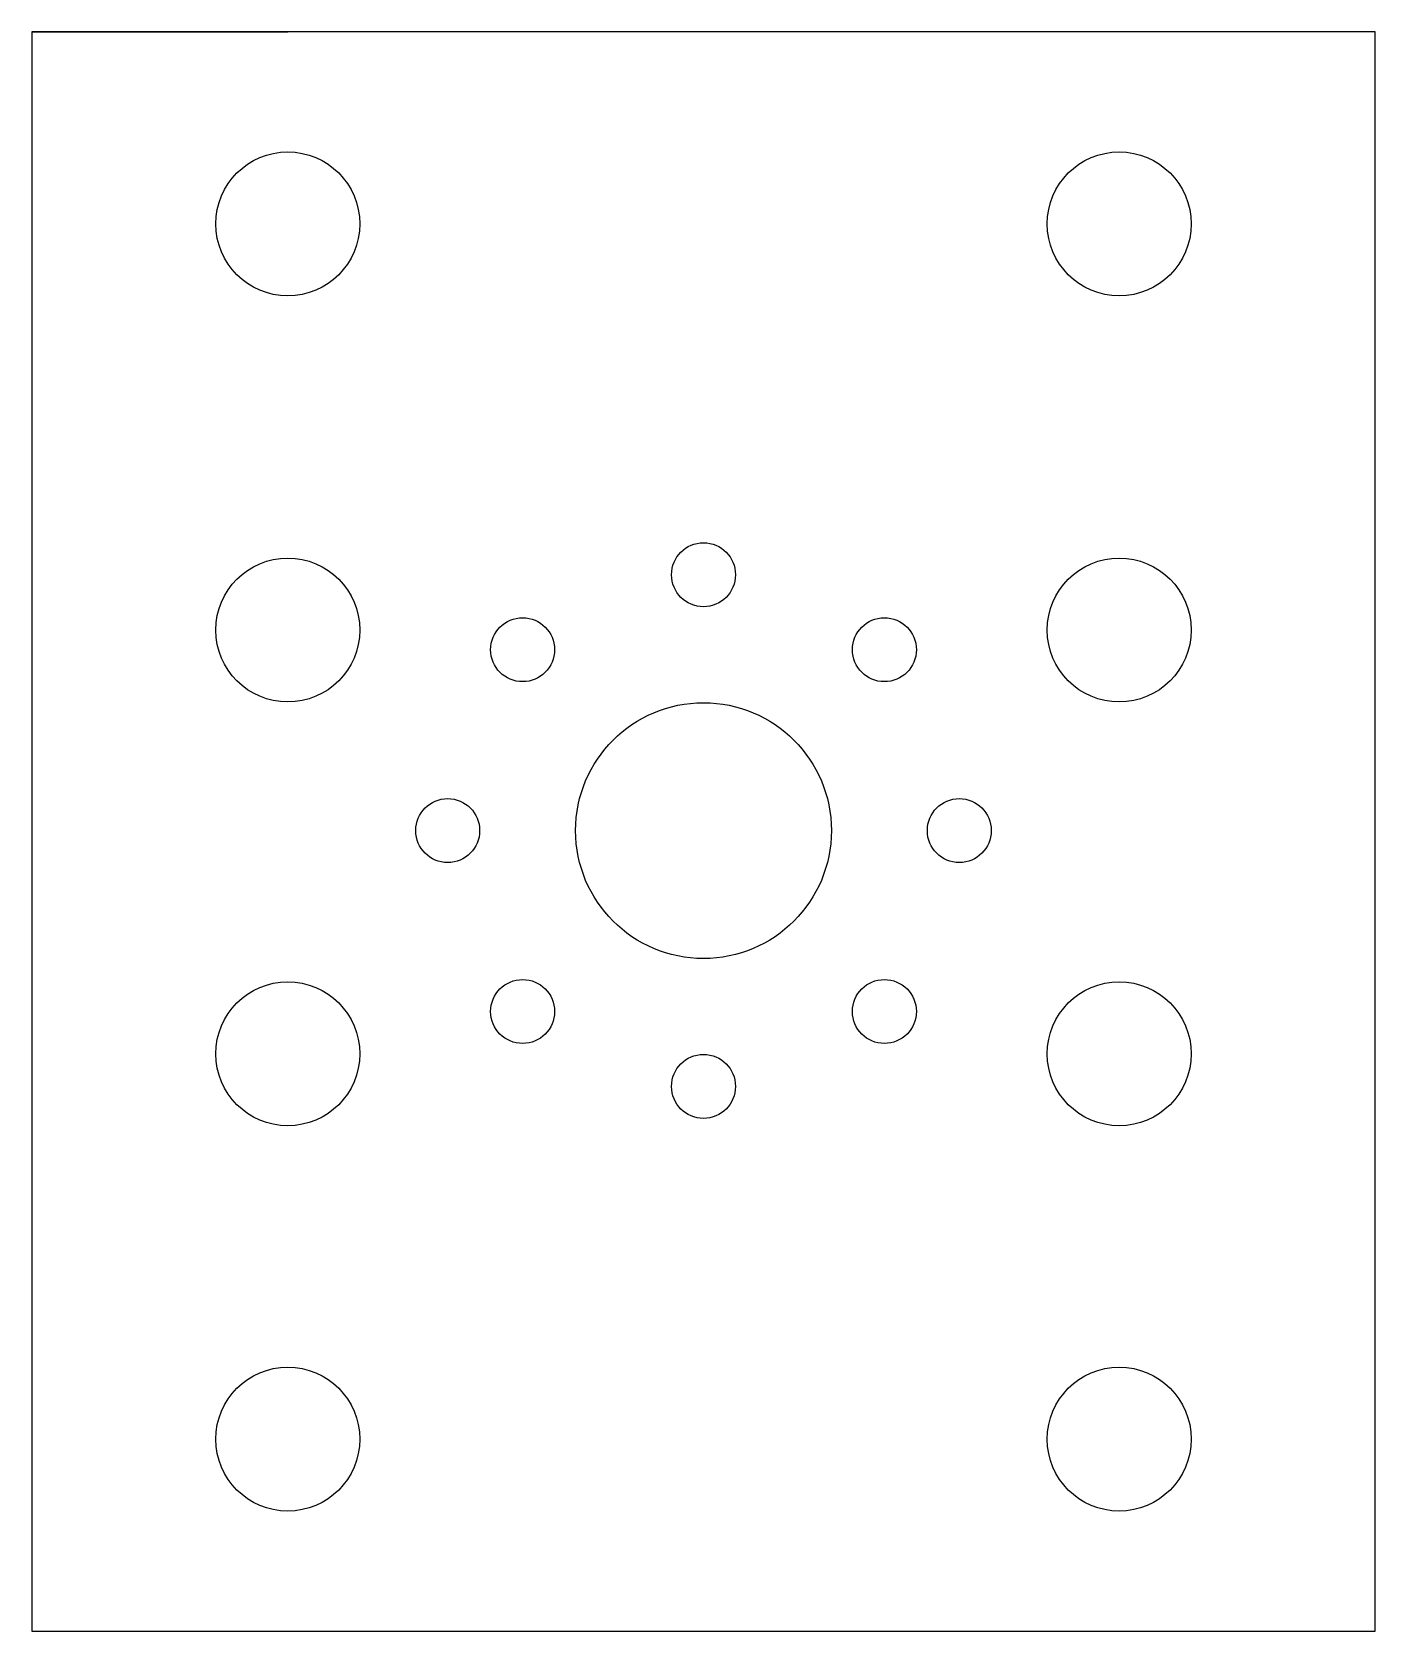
# Model space of a CAD drawing. Header units: millimetres. Extents: x -21 to 21, y -25 to 25.
import ezdxf

# ---------------------------------------------------------------- set-up
doc = ezdxf.new("R2010")
doc.units = ezdxf.units.MM
doc.header["$MEASUREMENT"] = 0

msp = doc.modelspace()

# ---------------------------------------------------------------- linework, layer by layer
at = {"linetype": 'Continuous'}
for p, q in [((21, 24.972), (-21, 24.972)), ((-21, 24.972), (-21, -25.028)), ((-21, 24.972), (-13, 24.972)), ((21, -0.028), (21, 24.972)), ((21, -25.028), (21, -0.028)), ((-21, -25.028), (21, -25.028))]:
    msp.add_line(p, q, dxfattribs=at)
for centre in [(-13, 18.972), (13, 18.972), (-13, 6.272), (13, 6.272), (-13, -6.979), (13, -6.979), (-13, -19.028), (-13, -19.028), (13, -19.028), (13, -19.028)]:
    msp.add_circle(centre, 2.25, dxfattribs=at)
for centre, radius in [((0, 8), 1), ((0, 8), 1), ((-5.657, 5.657), 1), ((-5.657, 5.657), 1), ((5.657, 5.657), 1), ((5.657, 5.657), 1), ((0, 0), 4), ((0, 0), 4), ((-8, 0), 1), ((-8, 0), 1), ((8, 0), 1), ((8, 0), 1), ((-5.657, -5.657), 1), ((-5.657, -5.657), 1), ((5.657, -5.657), 1), ((5.657, -5.657), 1), ((0, -8), 1), ((0, -8), 1)]:
    msp.add_circle(centre, radius)

doc.saveas('drawing.dxf')
